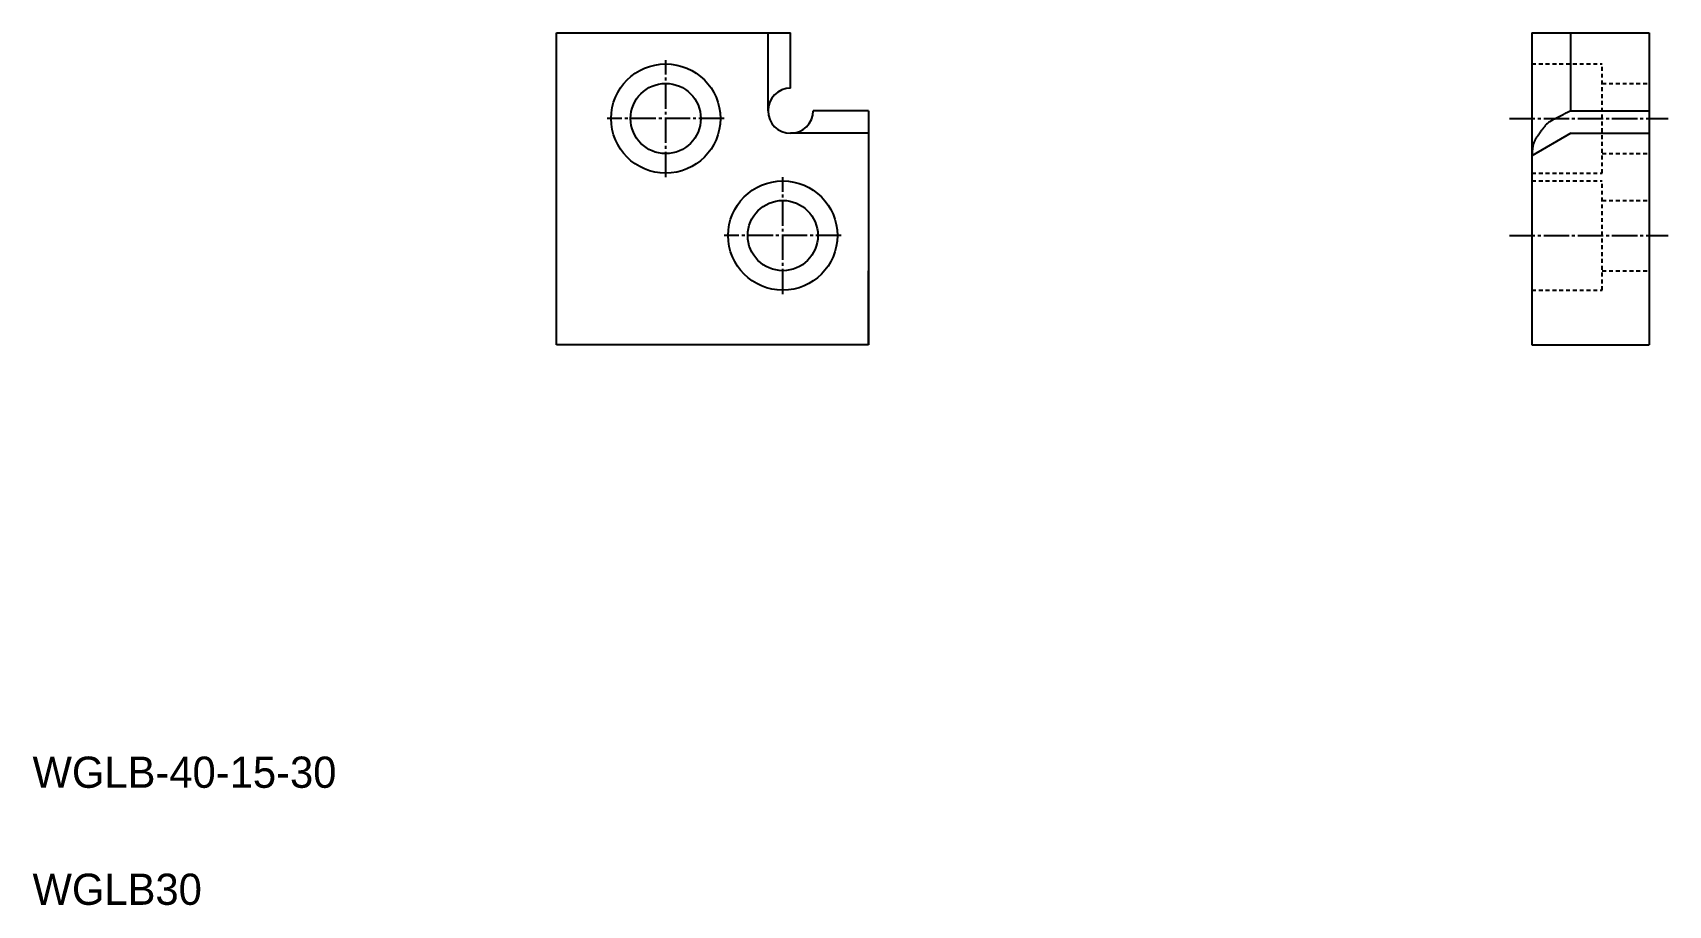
# Model space of a CAD drawing. Extents: x 10 to 220, y 10 to 122.
import ezdxf

# ---------------------------------------------------------------- set-up
doc = ezdxf.new("R2010")
doc.units = 0
doc.header["$LTSCALE"] = 0.25
doc.linetypes.add('CENTER', pattern=[17.5, 13, -1.5, 1.5, -1.5])
doc.linetypes.add('DASHED', pattern=[3.5, 2, -1.5])
doc.layers.get('0').update_dxf_attribs({"linetype": 'CONTINUOUS'})
doc.layers.add('CENTER', color=1, linetype='CENTER')

msp = doc.modelspace()

# ---------------------------------------------------------------- linework, layer by layer
at = {"color": 7, "linetype": 'CONTINUOUS'}
for p, q in [((77.14, 81.78), (77.14, 121.78)), ((77.14, 121.78), (107.14, 121.78)), ((104.26, 111.78), (104.26, 121.78)), ((107.14, 114.67), (107.14, 121.78)), ((202.14, 121.78), (202.14, 81.78)), ((202.14, 121.78), (217.14, 121.78)), ((207.14, 111.78), (207.14, 121.78)), ((217.14, 121.78), (217.14, 81.78)), ((117.14, 111.78), (110.03, 111.78)), ((117.14, 111.78), (117.14, 81.78)), ((205.78, 111.09), (205.7, 111.05)), ((205.87, 111.14), (205.78, 111.09)), ((205.96, 111.18), (205.87, 111.14)), ((206.05, 111.23), (205.96, 111.18)), ((206.13, 111.27), (206.05, 111.23)), ((206.22, 111.32), (206.13, 111.27)), ((206.31, 111.36), (206.22, 111.32)), ((206.4, 111.41), (206.31, 111.36)), ((206.5, 111.45), (206.4, 111.41)), ((206.59, 111.5), (206.5, 111.45)), ((206.68, 111.55), (206.59, 111.5)), ((206.77, 111.59), (206.68, 111.55)), ((206.86, 111.64), (206.77, 111.59)), ((206.96, 111.69), (206.86, 111.64)), ((207.05, 111.73), (206.96, 111.69)), ((207.14, 111.78), (207.05, 111.73)), ((207.14, 111.78), (217.14, 111.78)), ((203.21, 109.04), (203.16, 108.98)), ((203.25, 109.1), (203.21, 109.04)), ((203.3, 109.16), (203.25, 109.1)), ((203.34, 109.21), (203.3, 109.16)), ((203.38, 109.27), (203.34, 109.21)), ((203.42, 109.32), (203.38, 109.27)), ((203.46, 109.38), (203.42, 109.32)), ((203.5, 109.43), (203.46, 109.38)), ((203.54, 109.48), (203.5, 109.43)), ((203.57, 109.54), (203.54, 109.48)), ((203.61, 109.59), (203.57, 109.54)), ((203.65, 109.64), (203.61, 109.59)), ((203.69, 109.69), (203.65, 109.64)), ((203.73, 109.73), (203.69, 109.69)), ((203.77, 109.78), (203.73, 109.73)), ((203.81, 109.83), (203.77, 109.78)), ((203.85, 109.87), (203.81, 109.83)), ((203.89, 109.92), (203.85, 109.87)), ((203.93, 109.96), (203.89, 109.92)), ((203.98, 110.01), (203.93, 109.96)), ((204.02, 110.05), (203.98, 110.01)), ((204.07, 110.09), (204.02, 110.05)), ((204.12, 110.13), (204.07, 110.09)), ((204.17, 110.18), (204.12, 110.13)), ((204.22, 110.22), (204.17, 110.18)), ((204.28, 110.26), (204.22, 110.22)), ((204.33, 110.3), (204.28, 110.26)), ((204.39, 110.33), (204.33, 110.3)), ((204.45, 110.37), (204.39, 110.33)), ((204.51, 110.41), (204.45, 110.37)), ((204.58, 110.45), (204.51, 110.41)), ((204.64, 110.49), (204.58, 110.45)), ((204.71, 110.53), (204.64, 110.49)), ((204.78, 110.57), (204.71, 110.53)), ((204.85, 110.61), (204.78, 110.57)), ((204.92, 110.64), (204.85, 110.61)), ((204.99, 110.68), (204.92, 110.64)), ((205.06, 110.72), (204.99, 110.68)), ((205.14, 110.76), (205.06, 110.72)), ((205.21, 110.8), (205.14, 110.76)), ((205.29, 110.84), (205.21, 110.8)), ((205.37, 110.88), (205.29, 110.84)), ((205.45, 110.92), (205.37, 110.88)), ((205.53, 110.97), (205.45, 110.92)), ((205.62, 111.01), (205.53, 110.97)), ((205.7, 111.05), (205.62, 111.01)), ((117.14, 108.89), (107.14, 108.89)), ((207.14, 108.89), (202.14, 106.01)), ((202.21, 106.98), (202.2, 106.89)), ((202.22, 107.06), (202.21, 106.98)), ((202.24, 107.15), (202.22, 107.06)), ((202.25, 107.23), (202.24, 107.15)), ((202.27, 107.31), (202.25, 107.23)), ((202.29, 107.4), (202.27, 107.31)), ((202.31, 107.48), (202.29, 107.4)), ((202.33, 107.56), (202.31, 107.48)), ((202.36, 107.64), (202.33, 107.56)), ((202.39, 107.72), (202.36, 107.64)), ((202.42, 107.8), (202.39, 107.72)), ((202.45, 107.88), (202.42, 107.8)), ((202.49, 107.95), (202.45, 107.88)), ((202.53, 108.03), (202.49, 107.95)), ((202.57, 108.1), (202.53, 108.03)), ((202.61, 108.18), (202.57, 108.1)), ((202.65, 108.25), (202.61, 108.18)), ((202.7, 108.32), (202.65, 108.25)), ((202.74, 108.39), (202.7, 108.32)), ((202.79, 108.46), (202.74, 108.39)), ((202.83, 108.53), (202.79, 108.46)), ((202.88, 108.6), (202.83, 108.53)), ((202.93, 108.66), (202.88, 108.6)), ((202.98, 108.73), (202.93, 108.66)), ((203.02, 108.79), (202.98, 108.73)), ((203.07, 108.86), (203.02, 108.79)), ((203.12, 108.92), (203.07, 108.86)), ((203.16, 108.98), (203.12, 108.92)), ((207.14, 108.89), (217.14, 108.89)), ((202.15, 106.1), (202.14, 106.01)), ((202.16, 106.36), (202.15, 106.27)), ((202.15, 106.27), (202.15, 106.18)), ((202.15, 106.18), (202.15, 106.1)), ((202.17, 106.54), (202.16, 106.45)), ((202.16, 106.45), (202.16, 106.36)), ((202.18, 106.72), (202.17, 106.63)), ((202.17, 106.63), (202.17, 106.54)), ((202.19, 106.8), (202.18, 106.72)), ((202.2, 106.89), (202.19, 106.8)), ((117.14, 81.78), (117.14, 91.28)), ((117.14, 81.78), (77.14, 81.78)), ((202.14, 81.78), (217.14, 81.78))]:
    msp.add_line(p, q, dxfattribs=at)
for p, q in [((84.64, 121.78), (84.64, 121.78)), ((92.14, 121.78), (92.14, 121.78))]:
    msp.add_line(p, q)
at = {"color": 3, "linetype": 'DASHED'}
for p, q in [((202.14, 117.78), (211.14, 117.78)), ((211.14, 103.78), (211.14, 117.78)), ((211.14, 115.28), (217.14, 115.28)), ((211.14, 106.28), (217.14, 106.28)), ((202.14, 103.78), (211.14, 103.78)), ((202.14, 102.78), (211.14, 102.78)), ((211.14, 88.78), (211.14, 102.78)), ((211.14, 100.28), (217.14, 100.28)), ((211.14, 91.28), (217.14, 91.28)), ((202.14, 88.78), (211.14, 88.78))]:
    msp.add_line(p, q, dxfattribs=at)
at = {"color": 7, "linetype": 'CONTINUOUS'}
for centre, radius in [((91.14, 110.78), 7), ((91.14, 110.78), 4.5), ((106.14, 95.78), 7), ((106.14, 95.78), 4.5)]:
    msp.add_circle(centre, radius, dxfattribs=at)
msp.add_arc((107.14, 111.78), 2.89, 90, 0, dxfattribs=at)
at = {"layer": 'CENTER', "color": 1, "linetype": 'CENTER'}
for p, q in [((91.14, 103.28), (91.14, 118.28)), ((98.64, 110.78), (83.64, 110.78)), ((199.27, 110.78), (219.61, 110.78)), ((106.14, 88.28), (106.14, 103.28)), ((113.64, 95.78), (98.64, 95.78)), ((199.27, 95.78), (219.61, 95.78))]:
    msp.add_line(p, q, dxfattribs=at)

# ---------------------------------------------------------------- texts
for s, p in [('WGLB-40-15-30', (10, 25)), ('WGLB30', (10, 10))]:
    msp.add_text(s, height=4).set_placement(p)

doc.saveas('drawing.dxf')
